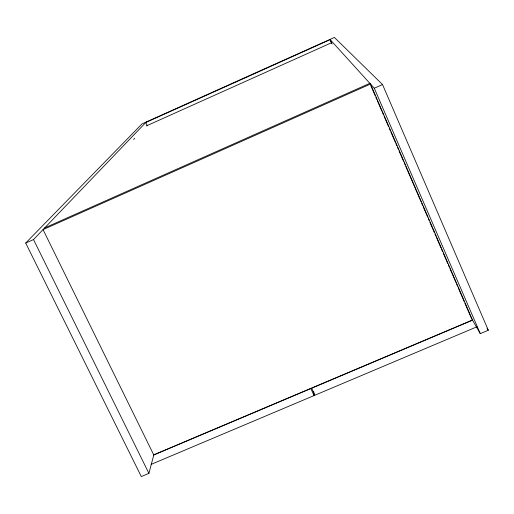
<?xml version="1.0" encoding="UTF-8"?>
<svg xmlns="http://www.w3.org/2000/svg" width="514" height="514" viewBox="0 0 514 514"><rect width="100%" height="100%" fill="white"/><g stroke="black" fill="none" stroke-linecap="round" stroke-linejoin="round"><path stroke-width="0.77" d="M471.1 317.639L480.282 333.625L488.3 330.245L382.538 84.553L334.383 37.432L142.025 123.88L25.7 243.032L141.299 476.568L148.906 473.362L153.84 454.794M133.64 139.435L134.732 138.266M25.7 243.032L33.513 239.563L146.291 121.959M146.175 125.994L331.286 42.861M44.692 227.901L369.849 83.326M331.588 43.073L329.988 39.405L374.288 88.222L382.538 84.553M153.57 454.916L310.771 388.423L314.067 395.574L151.103 464.399M472.372 320.068L311.6 388.07L314.902 395.221L477.005 326.763M487.06 328.189L488.3 330.245M33.513 239.563L148.906 473.362M147.126 125.41L145.764 122.512L330.194 39.629L332.108 44.024M374.288 88.222L480.282 333.625M370.8 85.53L375.246 95.822M375.882 97.294L376.839 99.498M377.475 100.969L381.921 111.262M382.557 112.733L383.508 114.937M384.144 116.408L388.597 126.701M389.233 128.172L390.184 130.376M390.82 131.847L395.272 142.14M395.902 143.605L396.859 145.815M397.495 147.287L398.446 149.49M399.082 150.962L403.529 161.255M404.165 162.72L405.122 164.93M405.758 166.395L421.011 201.687M421.647 203.158L422.598 205.362M423.234 206.834L427.687 217.126M428.316 218.591L429.274 220.802M429.91 222.266L434.356 232.559M434.992 234.031L435.943 236.234M436.579 237.706L441.031 247.999M441.667 249.47L442.618 251.674M443.254 253.145L447.707 263.438M448.336 264.909L449.294 267.113M449.93 268.584L455.969 282.552M456.599 284.024L457.556 286.227M458.192 287.699L464.226 301.667M464.862 303.138L470.901 317.106M313.733 391.584L314.067 395.574M370.498 84.039L43.054 229.61L153.789 454.98L472.552 320.158L370.498 84.039"/></g></svg>
